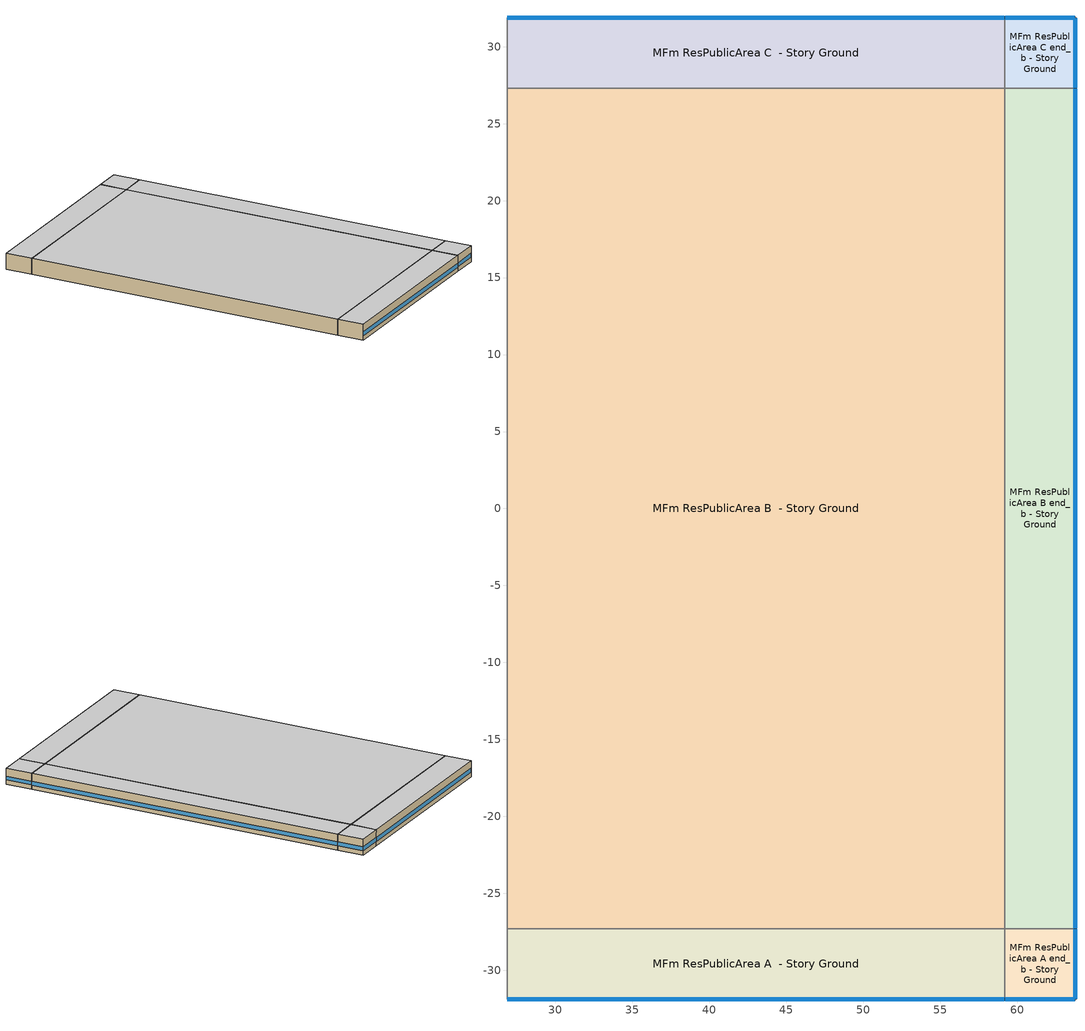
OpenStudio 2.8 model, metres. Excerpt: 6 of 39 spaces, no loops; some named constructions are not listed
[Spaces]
MFm ResPublicArea A  - Story Ground
 floor ground (DEER Carpeted 6in Slab Floor): 26.86,-31.88 26.86,-27.3 59.18,-27.3 59.18,-31.88 z0
 wall outside (DEER Insulated Steel Framed Exterior Wall R-6.97): 26.86,-31.88 59.18,-31.88 z0:2.74
 wall to MFm ResLiving A  - Story Ground: 26.86,-27.3 26.86,-31.88 z0:2.74
 wall to MFm ResPublicArea B  - Story Ground: 59.18,-27.3 26.86,-27.3 z0:2.74
 wall to MFm ResPublicArea A end_b - Story Ground: 59.18,-31.88 59.18,-27.3 z0:2.74
 window (DEER Metal Framed Window U-1.23 SHGC 0.82 1): 26.88,-31.88 59.16,-31.88 z0.76:1.42
 ceiling to MFm ResLiving A  - Story Mid: 59.18,-31.88 59.18,-27.3 26.86,-27.3 26.86,-31.88 z2.74
MFm ResPublicArea B  - Story Ground
 floor ground (DEER Carpeted 6in Slab Floor): 26.86,-27.3 26.86,27.3 59.18,27.3 59.18,-27.3 z0
 wall to MFm ResLiving B  - Story Ground: 26.86,27.3 26.86,-27.3 z0:2.74
 wall to MFm ResPublicArea C  - Story Ground: 59.18,27.3 26.86,27.3 z0:2.74
 wall to MFm ResPublicArea B end_b - Story Ground: 59.18,-27.3 59.18,27.3 z0:2.74
 ceiling to MFm ResLiving B  - Story Mid: 59.18,-27.3 59.18,27.3 26.86,27.3 26.86,-27.3 z2.74
MFm ResPublicArea C  - Story Ground
 floor ground (DEER Carpeted 6in Slab Floor): 26.86,27.3 26.86,31.88 59.18,31.88 59.18,27.3 z0
 wall outside (DEER Insulated Steel Framed Exterior Wall R-6.97): 59.18,31.88 26.86,31.88 z0:2.74
 wall to MFm ResLiving C  - Story Ground: 26.86,31.88 26.86,27.3 z0:2.74
 wall to MFm ResPublicArea C end_b - Story Ground: 59.18,27.3 59.18,31.88 z0:2.74
 window (DEER Metal Framed Window U-1.23 SHGC 0.82 1): 59.16,31.88 26.88,31.88 z0.76:1.42
 ceiling to MFm ResLiving C  - Story Mid: 59.18,27.3 59.18,31.88 26.86,31.88 26.86,27.3 z2.74
MFm ResPublicArea A end_b - Story Ground
 floor ground (DEER Carpeted 6in Slab Floor): 59.18,-31.88 59.18,-27.3 63.75,-27.3 63.75,-31.88 z0
 wall outside (DEER Insulated Steel Framed Exterior Wall R-6.97): 59.18,-31.88 63.75,-31.88 63.75,-27.3 z0:2.74
 wall to MFm ResPublicArea B end_b - Story Ground: 63.75,-27.3 59.18,-27.3 z0:2.74
 window (DEER Metal Framed Window U-1.23 SHGC 0.82 1): 63.75,-31.85 63.75,-27.33 / 59.21,-31.88 63.73,-31.88 z0.76:1.43
 ceiling to MFm ResLiving A end_b - Story Mid: 63.75,-31.88 63.75,-27.3 59.18,-27.3 59.18,-31.88 z2.74
MFm ResPublicArea B end_b - Story Ground
 floor ground (DEER Carpeted 6in Slab Floor): 59.18,-27.3 59.18,27.3 63.75,27.3 63.75,-27.3 z0
 wall outside (DEER Insulated Steel Framed Exterior Wall R-6.97): 63.75,-27.3 63.75,27.3 z0:2.74
 wall to MFm ResPublicArea C end_b - Story Ground: 63.75,27.3 59.18,27.3 z0:2.74
 window (DEER Metal Framed Window U-1.23 SHGC 0.82 1): 63.75,-27.28 63.75,27.28 z0.76:1.42
 ceiling to MFm ResLiving B end_b - Story Mid: 63.75,-27.3 63.75,27.3 59.18,27.3 59.18,-27.3 z2.74
MFm ResPublicArea C end_b - Story Ground
 floor ground (DEER Carpeted 6in Slab Floor): 59.18,27.3 59.18,31.88 63.75,31.88 63.75,27.3 z0
 wall outside (DEER Insulated Steel Framed Exterior Wall R-6.97): 63.75,27.3 63.75,31.88 59.18,31.88 z0:2.74
 window (DEER Metal Framed Window U-1.23 SHGC 0.82 1): 63.73,31.88 59.21,31.88 / 63.75,27.33 63.75,31.85 z0.76:1.43
 ceiling to MFm ResLiving C end_b - Story Mid: 63.75,27.3 63.75,31.88 59.18,31.88 59.18,27.3 z2.74
[Schedule:Ruleset]
Name | Default Day Schedule | Summer Design Day Schedule | Winter Design Day Schedule
D_MFm_MFPub_Occup_Yr | D_MFm_MFPub_Occup_Yr Default | D_MFm_MFPub_Occup_Yr Summer Design Day | D_MFm_MFPub_Occup_Yr Winter Design Day
D_MFm_MFPub_ILit_Yr | D_MFm_MFPub_ILit_Yr Default | D_MFm_MFPub_ILit_Yr Summer Design Day | D_MFm_MFPub_ILit_Yr Winter Design Day
[Schedule:Day]
D_MFm_MFPub_Occup_Yr Default; D_MFm_MFPub_Occup_Yr Default|Wkdy Day; D_MFm_MFPub_Occup_Yr Default|Wkdy Day 1; D_MFm_MFPub_Occup_Yr Default|Wkdy Day 2; D_MFm_MFPub_Occup_Yr Default|Wkdy Day 3; D_MFm_MFPub_Occup_Yr Default|Wkdy Day 4; D_MFm_MFPub_Occup_Yr Default|Wkdy Day 5; D_MFm_MFPub_Occup_Yr Default|Wkdy Day 7; D_MFm_MFPub_Occup_Yr Default|Wkdy Day 8; D_MFm_MFPub_Occup_Yr Default|Wkdy Day 9; D_MFm_MFPub_Occup_Yr Default|Wkdy Day 10; D_MFm_MFPub_Occup_Yr Default|Wkdy Day 11: Yes, 8, 15, 0.33, 8, 30, 0.371875, 8, 45, 0.41375, 9, 0, 0.455625, 9, 15, 0.4975, 9, 30, 0.539375, 9, 45, 0.58125, 10, 0, 0.623125, 10, 15, 0.665, 10, 30, 0.706875, 10, 45, 0.74875, 11, 0, 0.790625, 11, 15, 0.8325, 11, 30, 0.874375, 11, 45, 0.91625, 12, 0, 0.958125, 12, 15, 1, 12, 30, 0.875, 12, 45, 0.75, 13, 0, 0.625, 13, 15, 0.5, 13, 30, 0.375, 13, 45, 0.25, 14, 0, 0.125, 14, 15, 0, 18, 45, 0, 19, 0, 0.125, 19, 15, 0.25, 19, 30, 0.375, 19, 45, 0.5, 20, 0, 0.4575, 20, 15, 0.415, 20, 30, 0.3725, 20, 45, 0.33, 24, 0, 0.33
D_MFm_MFPub_Occup_Yr Summer Design Day; D_MFm_MFPub_ILit_Yr Summer Design Day; D_MFm_MFPub_Plugs_Yr Summer Design Day: 24, 0, 1
D_MFm_MFPub_Occup_Yr Wknd Day; D_MFm_MFPub_Occup_Yr Wknd Day 1; D_MFm_MFPub_Occup_Yr Wknd Day 2; D_MFm_MFPub_Occup_Yr Wknd Day 3; D_MFm_MFPub_Occup_Yr Wknd Day 4; D_MFm_MFPub_Occup_Yr Wknd Day 5; D_MFm_MFPub_Occup_Yr Wknd Day 6; D_MFm_MFPub_Occup_Yr Wknd Day 7; D_MFm_MFPub_Occup_Yr Wknd Day 8; D_MFm_MFPub_Occup_Yr Wknd Day 9; D_MFm_MFPub_Occup_Yr Wknd Day 10; D_MFm_MFPub_Occup_Yr Wknd Day 11: Yes, 7, 15, 0.67, 7, 30, 0.690625, 7, 45, 0.71125, 8, 0, 0.731875, 8, 15, 0.7525, 8, 30, 0.773125, 8, 45, 0.79375, 9, 0, 0.814375, 9, 15, 0.835, 9, 30, 0.855625, 9, 45, 0.87625, 10, 0, 0.896875, 10, 15, 0.9175, 10, 30, 0.938125, 10, 45, 0.95875, 11, 0, 0.979375, 11, 15, 1, 12, 15, 1, 12, 30, 0.875, 12, 45, 0.75, 13, 0, 0.625, 13, 15, 0.5, 13, 30, 0.375, 13, 45, 0.25, 14, 0, 0.125, 14, 15, 0, 19, 45, 0, 20, 0, 0.125, 20, 15, 0.25, 20, 30, 0.375, 20, 45, 0.5, 21, 0, 0.5425, 21, 15, 0.585, 21, 30, 0.6275, 21, 45, 0.67, 24, 0, 0.67
D_MFm_MFPub_Occup_Yr Winter Design Day; D_MFm_MFPub_ILit_Yr Winter Design Day; D_MFm_MFPub_Plugs_Yr Winter Design Day: 24, 0, 0
DEER Activity 147W/person Default: Yes, 14, 45, 147, 24, 0, 147
DEER Activity 147W/person Winter Design Day; DEER Activity 147W/person Summer Design Day: 24, 0, 147
D_MFm_MFPub_ILit_Yr Default; D_MFm_MFPub_ILit_Yr Default|Wkdy Day 5; D_MFm_MFPub_ILit_Yr Default|Wkdy Day 7; D_MFm_MFPub_ILit_Yr Default|Wkdy Day 8: Yes, 0, 15, 0.7116, 0, 30, 0.711595, 0, 45, 0.71159, 1, 0, 0.711585, 1, 15, 0.71158, 1, 30, 0.711575, 1, 45, 0.71157, 2, 0, 0.711565, 2, 15, 0.71156, 2, 30, 0.711555, 2, 45, 0.71155, 3, 0, 0.711545, 3, 15, 0.71154, 3, 30, 0.711535, 3, 45, 0.71153, 4, 0, 0.711525, 4, 15, 0.71152, 4, 30, 0.711515, 4, 45, 0.71151, 5, 0, 0.711505, 5, 15, 0.7115, 5, 30, 0.711562, 5, 45, 0.711625, 6, 0, 0.711688, 6, 15, 0.71175, 6, 30, 0.711812, 6, 45, 0.711875, 7, 0, 0.711938, 7, 15, 0.712, 7, 45, 0.712, 8, 0, 0.71195, 8, 15, 0.7119, 8, 30, 0.71185, 8, 45, 0.7118, 9, 0, 0.71185, 9, 15, 0.7119, 9, 30, 0.71195, 9, 45, 0.712, 10, 0, 0.712525, 10, 15, 0.71305, 10, 30, 0.713575, 10, 45, 0.7141, 11, 0, 0.715525, 11, 15, 0.71695, 11, 30, 0.718375, 11, 45, 0.7198, 12, 0, 0.721433, 12, 15, 0.723067, 12, 30, 0.7247, 12, 45, 0.722433, 13, 0, 0.720767, 13, 15, 0.7191, 13, 30, 0.717425, 13, 45, 0.71575, 14, 0, 0.714075, 14, 15, 0.7124, 14, 30, 0.7113, 14, 45, 0.7102, 15, 0, 0.7091, 15, 15, 0.708, 15, 30, 0.707425, 15, 45, 0.70685, 16, 0, 0.706275, 16, 15, 0.7057, 16, 30, 0.705375, 16, 45, 0.70505, 17, 0, 0.704725, 17, 15, 0.7044, 17, 30, 0.704233, 17, 45, 0.704067, 18, 0, 0.7039, 18, 15, 0.703867, 18, 30, 0.704133, 18, 45, 0.7044, 19, 0, 0.704775, 19, 15, 0.70515, 19, 30, 0.705525, 19, 45, 0.7059, 20, 0, 0.70635, 20, 15, 0.7068, 20, 30, 0.70725, 20, 45, 0.7077, 21, 0, 0.70815, 21, 15, 0.7086, 21, 30, 0.70905, 21, 45, 0.7095, 22, 0, 0.70985, 22, 15, 0.7102, 22, 30, 0.71055, 22, 45, 0.7109, 23, 0, 0.711075, 23, 15, 0.71125, 23, 30, 0.711425, 23, 45, 0.7116, 24, 0, 0.7116
D_MFm_MFPub_ILit_Yr Default|Wkdy Day; D_MFm_MFPub_ILit_Yr Default|Wkdy Day 1; D_MFm_MFPub_ILit_Yr Default|Wkdy Day 2; D_MFm_MFPub_ILit_Yr Default|Wkdy Day 11: Yes, 0, 15, 0.7138, 0, 30, 0.71385, 0, 45, 0.7139, 4, 45, 0.7139, 5, 0, 0.71395, 5, 15, 0.714, 5, 30, 0.71405, 5, 45, 0.7141, 6, 0, 0.7142, 6, 15, 0.7143, 6, 30, 0.7144, 6, 45, 0.7145, 7, 0, 0.714425, 7, 15, 0.71435, 7, 30, 0.714275, 7, 45, 0.7142, 8, 0, 0.714125, 8, 15, 0.71405, 8, 30, 0.713975, 8, 45, 0.7139, 9, 0, 0.71405, 9, 15, 0.7142, 9, 30, 0.71435, 9, 45, 0.7145, 10, 0, 0.71565, 10, 15, 0.7168, 10, 30, 0.71795, 10, 45, 0.7191, 11, 0, 0.72105, 11, 15, 0.723, 11, 30, 0.72495, 11, 45, 0.7269, 12, 0, 0.728267, 12, 15, 0.729633, 12, 30, 0.731, 12, 45, 0.727033, 13, 0, 0.725167, 13, 15, 0.7233, 13, 30, 0.72155, 13, 45, 0.7198, 14, 0, 0.71805, 14, 15, 0.7163, 14, 30, 0.71495, 14, 45, 0.7136, 15, 0, 0.71225, 15, 15, 0.7109, 15, 30, 0.710025, 15, 45, 0.70915, 16, 0, 0.708275, 16, 15, 0.7074, 16, 30, 0.706975, 16, 45, 0.70655, 17, 0, 0.706125, 17, 15, 0.7057, 17, 30, 0.7055, 17, 45, 0.7053, 18, 0, 0.7051, 18, 15, 0.704933, 18, 30, 0.705167, 18, 45, 0.7054, 19, 0, 0.70575, 19, 15, 0.7061, 19, 30, 0.70645, 19, 45, 0.7068, 20, 0, 0.707325, 20, 15, 0.70785, 20, 30, 0.708375, 20, 45, 0.7089, 21, 0, 0.709375, 21, 15, 0.70985, 21, 30, 0.710325, 21, 45, 0.7108, 22, 0, 0.71125, 22, 15, 0.7117, 22, 30, 0.71215, 22, 45, 0.7126, 23, 0, 0.712875, 23, 15, 0.71315, 23, 30, 0.713425, 23, 45, 0.7137, 24, 0, 0.71375
D_MFm_MFPub_ILit_Yr Default|Wkdy Day 3; D_MFm_MFPub_ILit_Yr Default|Wkdy Day 4; D_MFm_MFPub_ILit_Yr Default|Wkdy Day 9; D_MFm_MFPub_ILit_Yr Default|Wkdy Day 10: Yes, 4, 45, 0.7126, 5, 0, 0.712625, 5, 15, 0.71265, 5, 30, 0.712675, 5, 45, 0.7127, 6, 0, 0.712825, 6, 15, 0.71295, 6, 30, 0.713075, 6, 45, 0.7132, 7, 0, 0.71315, 7, 15, 0.7131, 7, 30, 0.71305, 7, 45, 0.713, 8, 0, 0.712925, 8, 15, 0.71285, 8, 30, 0.712775, 8, 45, 0.7127, 9, 0, 0.712825, 9, 15, 0.71295, 9, 30, 0.713075, 9, 45, 0.7132, 10, 0, 0.714225, 10, 15, 0.71525, 10, 30, 0.716275, 10, 45, 0.7173, 11, 0, 0.7191, 11, 15, 0.7209, 11, 30, 0.7227, 11, 45, 0.7245, 12, 0, 0.725867, 12, 15, 0.727233, 12, 30, 0.7286, 12, 45, 0.7249, 13, 0, 0.7231, 13, 15, 0.7213, 13, 30, 0.719575, 13, 45, 0.71785, 14, 0, 0.716125, 14, 15, 0.7144, 14, 30, 0.713175, 14, 45, 0.71195, 15, 0, 0.710725, 15, 15, 0.7095, 15, 30, 0.70875, 15, 45, 0.708, 16, 0, 0.70725, 16, 15, 0.7065, 16, 30, 0.7061, 16, 45, 0.7057, 17, 0, 0.7053, 17, 15, 0.7049, 17, 30, 0.704733, 17, 45, 0.704567, 18, 0, 0.7044, 18, 15, 0.704467, 18, 30, 0.704733, 18, 45, 0.705, 19, 0, 0.705425, 19, 15, 0.70585, 19, 30, 0.706275, 19, 45, 0.7067, 20, 0, 0.70725, 20, 15, 0.7078, 20, 30, 0.70835, 20, 45, 0.7089, 21, 0, 0.709325, 21, 15, 0.70975, 21, 30, 0.710175, 21, 45, 0.7106, 22, 0, 0.710925, 22, 15, 0.71125, 22, 30, 0.711575, 22, 45, 0.7119, 23, 0, 0.712075, 23, 15, 0.71225, 23, 30, 0.712425, 23, 45, 0.7126, 24, 0, 0.7126
D_MFm_MFPub_ILit_Yr Wknd Day; D_MFm_MFPub_ILit_Yr Wknd Day 1; D_MFm_MFPub_ILit_Yr Wknd Day 2; D_MFm_MFPub_ILit_Yr Wknd Day 11: Yes, 0, 15, 0.7112, 0, 30, 0.71125, 0, 45, 0.7113, 4, 45, 0.7113, 5, 0, 0.71135, 5, 15, 0.7114, 5, 30, 0.71145, 5, 45, 0.7115, 6, 0, 0.71155, 6, 15, 0.7116, 6, 30, 0.71165, 6, 45, 0.7117, 7, 0, 0.71165, 7, 15, 0.7116, 7, 30, 0.71155, 7, 45, 0.7115, 8, 45, 0.7115, 9, 0, 0.7118, 9, 15, 0.7121, 9, 30, 0.7124, 9, 45, 0.7127, 10, 0, 0.714, 10, 15, 0.7153, 10, 30, 0.7166, 10, 45, 0.7179, 11, 0, 0.72005, 11, 15, 0.7222, 11, 30, 0.72435, 11, 45, 0.7265, 12, 0, 0.727967, 12, 15, 0.729433, 12, 30, 0.7309, 12, 45, 0.7265, 13, 0, 0.7245, 13, 15, 0.7225, 13, 30, 0.720625, 13, 45, 0.71875, 14, 0, 0.716875, 14, 15, 0.715, 14, 30, 0.713475, 14, 45, 0.71195, 15, 0, 0.710425, 15, 15, 0.7089, 15, 30, 0.708125, 15, 45, 0.70735, 16, 0, 0.706575, 16, 15, 0.7058, 16, 30, 0.705475, 16, 45, 0.70515, 17, 0, 0.704825, 17, 15, 0.7045, 17, 30, 0.704433, 17, 45, 0.704367, 18, 0, 0.7043, 18, 15, 0.705333, 18, 30, 0.705867, 18, 45, 0.7064, 19, 0, 0.70695, 19, 15, 0.7075, 19, 30, 0.70805, 19, 45, 0.7086, 20, 0, 0.708825, 20, 15, 0.70905, 20, 30, 0.709275, 20, 45, 0.7095, 21, 0, 0.7096, 21, 15, 0.7097, 21, 30, 0.7098, 21, 45, 0.7099, 22, 0, 0.71, 22, 15, 0.7101, 22, 30, 0.7102, 22, 45, 0.7103, 23, 0, 0.7105, 23, 15, 0.7107, 23, 30, 0.7109, 23, 45, 0.7111, 24, 0, 0.71115
D_MFm_MFPub_ILit_Yr Wknd Day 3; D_MFm_MFPub_ILit_Yr Wknd Day 4; D_MFm_MFPub_ILit_Yr Wknd Day 9; D_MFm_MFPub_ILit_Yr Wknd Day 10: Yes, 0, 15, 0.71055, 0, 30, 0.710575, 0, 45, 0.7106, 4, 45, 0.7106, 5, 0, 0.71065, 5, 15, 0.7107, 5, 30, 0.71075, 5, 45, 0.7108, 6, 0, 0.710875, 6, 15, 0.71095, 6, 30, 0.711025, 6, 45, 0.7111, 8, 45, 0.7111, 9, 0, 0.71135, 9, 15, 0.7116, 9, 30, 0.71185, 9, 45, 0.7121, 10, 0, 0.713375, 10, 15, 0.71465, 10, 30, 0.715925, 10, 45, 0.7172, 11, 0, 0.719125, 11, 15, 0.72105, 11, 30, 0.722975, 11, 45, 0.7249, 12, 0, 0.726467, 12, 15, 0.728033, 12, 30, 0.7296, 12, 45, 0.725267, 13, 0, 0.723133, 13, 15, 0.721, 13, 30, 0.7191, 13, 45, 0.7172, 14, 0, 0.7153, 14, 15, 0.7134, 14, 30, 0.712, 14, 45, 0.7106, 15, 0, 0.7092, 15, 15, 0.7078, 15, 30, 0.707175, 15, 45, 0.70655, 16, 0, 0.705925, 16, 15, 0.7053, 16, 30, 0.705025, 16, 45, 0.70475, 17, 0, 0.704475, 17, 15, 0.7042, 17, 30, 0.704167, 17, 45, 0.704133, 18, 0, 0.7041, 18, 15, 0.7052, 18, 30, 0.7059, 18, 45, 0.7066, 19, 0, 0.707175, 19, 15, 0.70775, 19, 30, 0.708325, 19, 45, 0.7089, 20, 0, 0.7091, 20, 15, 0.7093, 20, 30, 0.7095, 20, 45, 0.7097, 21, 45, 0.7097, 22, 0, 0.709775, 22, 15, 0.70985, 22, 30, 0.709925, 22, 45, 0.71, 23, 0, 0.710125, 23, 15, 0.71025, 23, 30, 0.710375, 23, 45, 0.7105, 24, 0, 0.710525
D_MFm_MFPub_ILit_Yr Wknd Day 5; D_MFm_MFPub_ILit_Yr Wknd Day 6; D_MFm_MFPub_ILit_Yr Wknd Day 7; D_MFm_MFPub_ILit_Yr Wknd Day 8: Yes, 0, 15, 0.7102, 0, 30, 0.71015, 0, 45, 0.7101, 1, 0, 0.710094, 1, 15, 0.710087, 1, 30, 0.710081, 1, 45, 0.710075, 2, 0, 0.710069, 2, 15, 0.710063, 2, 30, 0.710056, 2, 45, 0.71005, 3, 0, 0.710044, 3, 15, 0.710037, 3, 30, 0.710031, 3, 45, 0.710025, 4, 0, 0.710019, 4, 15, 0.710013, 4, 30, 0.710006, 4, 45, 0.71, 5, 0, 0.710025, 5, 15, 0.71005, 5, 30, 0.710075, 5, 45, 0.7101, 6, 0, 0.710275, 6, 15, 0.71045, 6, 30, 0.710625, 6, 45, 0.7108, 8, 45, 0.7108, 9, 0, 0.71095, 9, 15, 0.7111, 9, 30, 0.71125, 9, 45, 0.7114, 10, 0, 0.712075, 10, 15, 0.71275, 10, 30, 0.713425, 10, 45, 0.7141, 11, 0, 0.71575, 11, 15, 0.7174, 11, 30, 0.71905, 11, 45, 0.7207, 12, 0, 0.722433, 12, 15, 0.724167, 12, 30, 0.7259, 12, 45, 0.722767, 13, 0, 0.720833, 13, 15, 0.7189, 13, 30, 0.717175, 13, 45, 0.71545, 14, 0, 0.713725, 14, 15, 0.712, 14, 30, 0.710775, 14, 45, 0.70955, 15, 0, 0.708325, 15, 15, 0.7071, 15, 30, 0.70655, 15, 45, 0.706, 16, 0, 0.70545, 16, 15, 0.7049, 16, 30, 0.704625, 16, 45, 0.70435, 17, 0, 0.704075, 17, 15, 0.7038, 17, 30, 0.703767, 17, 45, 0.703733, 18, 0, 0.7037, 18, 15, 0.7047, 18, 30, 0.7053, 18, 45, 0.7059, 19, 0, 0.706475, 19, 15, 0.70705, 19, 30, 0.707625, 19, 45, 0.7082, 20, 0, 0.708275, 20, 15, 0.70835, 20, 30, 0.708425, 20, 45, 0.7085, 21, 0, 0.7086, 21, 15, 0.7087, 21, 30, 0.7088, 21, 45, 0.7089, 22, 0, 0.709075, 22, 15, 0.70925, 22, 30, 0.709425, 22, 45, 0.7096, 23, 0, 0.709775, 23, 15, 0.70995, 23, 30, 0.710125, 23, 45, 0.7103, 24, 0, 0.71025
D_MFm_MFPub_Plugs_Yr Default: Yes, 0, 45, 0.033, 1, 0, 0.0329375, 1, 15, 0.032875, 1, 30, 0.0328125, 1, 45, 0.03275, 2, 0, 0.0326875, 2, 15, 0.032625, 2, 30, 0.0325625, 2, 45, 0.0325, 3, 0, 0.0324375, 3, 15, 0.032375, 3, 30, 0.0323125, 3, 45, 0.03225, 4, 0, 0.0321875, 4, 15, 0.032125, 4, 30, 0.0320625, 4, 45, 0.032, 5, 0, 0.03225, 5, 15, 0.0325, 5, 30, 0.03275, 5, 45, 0.033, 6, 0, 0.0335, 6, 15, 0.034, 6, 30, 0.0345, 6, 45, 0.035, 7, 0, 0.0355, 7, 15, 0.036, 7, 30, 0.0365, 7, 45, 0.037, 8, 0, 0.03875, 8, 15, 0.0405, 8, 30, 0.04225, 8, 45, 0.044, 9, 0, 0.04625, 9, 15, 0.0485, 9, 30, 0.05075, 9, 45, 0.053, 10, 0, 0.05425, 10, 15, 0.0555, 10, 30, 0.05675, 10, 45, 0.058, 11, 0, 0.0585, 11, 15, 0.059, 11, 30, 0.0595, 11, 45, 0.06, 12, 0, 0.0606667, 12, 15, 0.0613333, 12, 30, 0.062, 12, 45, 0.0573333, 13, 0, 0.0546667, 13, 15, 0.052, 13, 30, 0.05025, 13, 45, 0.0485, 14, 0, 0.04675, 14, 15, 0.045, 14, 30, 0.043, 14, 45, 0.041, 15, 0, 0.039, 15, 15, 0.037, 15, 30, 0.0365, 15, 45, 0.036, 16, 0, 0.0355, 16, 15, 0.035, 16, 30, 0.03475, 16, 45, 0.0345, 17, 0, 0.03425, 17, 15, 0.034, 18, 0, 0.034, 18, 15, 0.0333333, 18, 30, 0.0346667, 18, 45, 0.036, 19, 0, 0.0375, 19, 15, 0.039, 19, 30, 0.0405, 19, 45, 0.042, 20, 0, 0.0425, 20, 15, 0.043, 20, 30, 0.0435, 20, 45, 0.044, 21, 0, 0.04225, 21, 15, 0.0405, 21, 30, 0.03875, 21, 45, 0.037, 22, 0, 0.03575, 22, 15, 0.0345, 22, 30, 0.03325, 22, 45, 0.032, 23, 0, 0.03225, 23, 15, 0.0325, 23, 30, 0.03275, 23, 45, 0.033, 24, 0, 0.033
D_MFm_All_C_Inf_Yr Default; D_MFm_All_C_Inf_Yr Winter Design Day; D_MFm_All_C_Inf_Yr Summer Design Day: 24, 0, 0.5
39 space(s) Occ Sch Sunday 1: Yes, 6, 45, 0, 7, 0, 0.00553263, 7, 15, 0.0110653, 7, 30, 0.0165979, 7, 45, 0.0221305, 8, 0, 0.0481956, 8, 15, 0.0742608, 8, 30, 0.100326, 8, 45, 0.126391, 9, 0, 0.133522, 9, 15, 0.140652, 9, 30, 0.147783, 9, 45, 0.154914, 10, 0, 0.116185, 10, 15, 0.0774568, 10, 30, 0.0387284, 10, 45, 0, 11, 45, 0, 12, 0, 0.0191798, 12, 15, 0.0383595, 12, 30, 0.0575393, 13, 15, 0.0439649, 13, 30, 0.0329736, 13, 45, 0.0219824, 14, 0, 0.0109912, 14, 15, 0, 18, 45, 0, 19, 0, 0.00560667, 19, 15, 0.0112133, 19, 30, 0.01682, 19, 45, 0.0224267, 20, 0, 0.0639832, 20, 15, 0.10554, 20, 30, 0.147096, 20, 45, 0.188653, 21, 0, 0.156981, 21, 15, 0.125309, 21, 30, 0.0936372, 21, 45, 0.0619654, 22, 0, 0.0464741, 22, 15, 0.0309827, 22, 30, 0.0154914, 22, 45, 0, 24, 0, 0
39 space(s) Occ Sch Sunday 2; 39 space(s) Occ Sch Sunday 3: Yes, 7, 15, 0, 8, 15, 1, 9, 15, 1, 10, 15, 1, 12, 15, 0, 12, 45, 1, 13, 45, 1, 19, 15, 0, 20, 15, 1, 21, 15, 1, 22, 15, 1, 24, 0, 0
[Schedule:Rule] Date Specification Type=DateRange; Start Day=1
Name | Schedule Ruleset | Rule Order | Day Schedule | Apply Monday | Apply Tuesday | Apply Wednesday | Apply Thursday | Apply Friday | Start Month | End Month | End Day | Apply Sunday | Apply Saturday
Schedule Rule 2 | D_MFm_MFPub_Occup_Yr | 22 | D_MFm_MFPub_Occup_Yr Default|Wkdy Day | Yes | Yes | Yes | Yes | Yes | 1 | 1 | 31
Schedule Rule 3 | D_MFm_MFPub_Occup_Yr | 21 | D_MFm_MFPub_Occup_Yr Default|Wkdy Day 1 | Yes | Yes | Yes | Yes | Yes | 2 | 2 | 28
Schedule Rule 4 | D_MFm_MFPub_Occup_Yr | 20 | D_MFm_MFPub_Occup_Yr Default|Wkdy Day 2 | Yes | Yes | Yes | Yes | Yes | 3 | 3 | 31
Schedule Rule 5 | D_MFm_MFPub_Occup_Yr | 19 | D_MFm_MFPub_Occup_Yr Default|Wkdy Day 3 | Yes | Yes | Yes | Yes | Yes | 4 | 4 | 30
Schedule Rule 6 | D_MFm_MFPub_Occup_Yr | 18 | D_MFm_MFPub_Occup_Yr Default|Wkdy Day 4 | Yes | Yes | Yes | Yes | Yes | 5 | 5 | 31
Schedule Rule 7 | D_MFm_MFPub_Occup_Yr | 17 | D_MFm_MFPub_Occup_Yr Default|Wkdy Day 5 | Yes | Yes | Yes | Yes | Yes | 6 | 6 | 30
Schedule Rule 9 | D_MFm_MFPub_Occup_Yr | 16 | D_MFm_MFPub_Occup_Yr Default|Wkdy Day 7 | Yes | Yes | Yes | Yes | Yes | 8 | 8 | 31
Schedule Rule 10 | D_MFm_MFPub_Occup_Yr | 15 | D_MFm_MFPub_Occup_Yr Default|Wkdy Day 8 | Yes | Yes | Yes | Yes | Yes | 9 | 9 | 30
Schedule Rule 11 | D_MFm_MFPub_Occup_Yr | 14 | D_MFm_MFPub_Occup_Yr Default|Wkdy Day 9 | Yes | Yes | Yes | Yes | Yes | 10 | 10 | 31
Schedule Rule 12 | D_MFm_MFPub_Occup_Yr | 13 | D_MFm_MFPub_Occup_Yr Default|Wkdy Day 10 | Yes | Yes | Yes | Yes | Yes | 11 | 11 | 30
Schedule Rule 13 | D_MFm_MFPub_Occup_Yr | 12 | D_MFm_MFPub_Occup_Yr Default|Wkdy Day 11 | Yes | Yes | Yes | Yes | Yes | 12 | 12 | 31
Schedule Rule 14 | D_MFm_MFPub_Occup_Yr | 11 | D_MFm_MFPub_Occup_Yr Wknd Day |  |  |  |  |  | 1 | 1 | 31 | Yes | Yes
Schedule Rule 15 | D_MFm_MFPub_Occup_Yr | 10 | D_MFm_MFPub_Occup_Yr Wknd Day 1 |  |  |  |  |  | 2 | 2 | 28 | Yes | Yes
Schedule Rule 16 | D_MFm_MFPub_Occup_Yr | 9 | D_MFm_MFPub_Occup_Yr Wknd Day 2 |  |  |  |  |  | 3 | 3 | 31 | Yes | Yes
Schedule Rule 17 | D_MFm_MFPub_Occup_Yr | 8 | D_MFm_MFPub_Occup_Yr Wknd Day 3 |  |  |  |  |  | 4 | 4 | 30 | Yes | Yes
Schedule Rule 18 | D_MFm_MFPub_Occup_Yr | 7 | D_MFm_MFPub_Occup_Yr Wknd Day 4 |  |  |  |  |  | 5 | 5 | 31 | Yes | Yes
Schedule Rule 19 | D_MFm_MFPub_Occup_Yr | 6 | D_MFm_MFPub_Occup_Yr Wknd Day 5 |  |  |  |  |  | 6 | 6 | 30 | Yes | Yes
Schedule Rule 20 | D_MFm_MFPub_Occup_Yr | 5 | D_MFm_MFPub_Occup_Yr Wknd Day 6 |  |  |  |  |  | 7 | 7 | 31 | Yes | Yes
Schedule Rule 21 | D_MFm_MFPub_Occup_Yr | 4 | D_MFm_MFPub_Occup_Yr Wknd Day 7 |  |  |  |  |  | 8 | 8 | 31 | Yes | Yes
Schedule Rule 22 | D_MFm_MFPub_Occup_Yr | 3 | D_MFm_MFPub_Occup_Yr Wknd Day 8 |  |  |  |  |  | 9 | 9 | 30 | Yes | Yes
Schedule Rule 23 | D_MFm_MFPub_Occup_Yr | 2 | D_MFm_MFPub_Occup_Yr Wknd Day 9 |  |  |  |  |  | 10 | 10 | 31 | Yes | Yes
Schedule Rule 24 | D_MFm_MFPub_Occup_Yr | 1 | D_MFm_MFPub_Occup_Yr Wknd Day 10 |  |  |  |  |  | 11 | 11 | 30 | Yes | Yes
Schedule Rule 25 | D_MFm_MFPub_Occup_Yr | 0 | D_MFm_MFPub_Occup_Yr Wknd Day 11 |  |  |  |  |  | 12 | 12 | 31 | Yes | Yes
Schedule Rule 26 | D_MFm_MFPub_ILit_Yr | 22 | D_MFm_MFPub_ILit_Yr Default|Wkdy Day | Yes | Yes | Yes | Yes | Yes | 1 | 1 | 31
Schedule Rule 27 | D_MFm_MFPub_ILit_Yr | 21 | D_MFm_MFPub_ILit_Yr Default|Wkdy Day 1 | Yes | Yes | Yes | Yes | Yes | 2 | 2 | 28
Schedule Rule 28 | D_MFm_MFPub_ILit_Yr | 20 | D_MFm_MFPub_ILit_Yr Default|Wkdy Day 2 | Yes | Yes | Yes | Yes | Yes | 3 | 3 | 31
Schedule Rule 29 | D_MFm_MFPub_ILit_Yr | 19 | D_MFm_MFPub_ILit_Yr Default|Wkdy Day 3 | Yes | Yes | Yes | Yes | Yes | 4 | 4 | 30
Schedule Rule 30 | D_MFm_MFPub_ILit_Yr | 18 | D_MFm_MFPub_ILit_Yr Default|Wkdy Day 4 | Yes | Yes | Yes | Yes | Yes | 5 | 5 | 31
Schedule Rule 31 | D_MFm_MFPub_ILit_Yr | 17 | D_MFm_MFPub_ILit_Yr Default|Wkdy Day 5 | Yes | Yes | Yes | Yes | Yes | 6 | 6 | 30
Schedule Rule 33 | D_MFm_MFPub_ILit_Yr | 16 | D_MFm_MFPub_ILit_Yr Default|Wkdy Day 7 | Yes | Yes | Yes | Yes | Yes | 8 | 8 | 31
Schedule Rule 34 | D_MFm_MFPub_ILit_Yr | 15 | D_MFm_MFPub_ILit_Yr Default|Wkdy Day 8 | Yes | Yes | Yes | Yes | Yes | 9 | 9 | 30
Schedule Rule 35 | D_MFm_MFPub_ILit_Yr | 14 | D_MFm_MFPub_ILit_Yr Default|Wkdy Day 9 | Yes | Yes | Yes | Yes | Yes | 10 | 10 | 31
Schedule Rule 36 | D_MFm_MFPub_ILit_Yr | 13 | D_MFm_MFPub_ILit_Yr Default|Wkdy Day 10 | Yes | Yes | Yes | Yes | Yes | 11 | 11 | 30
Schedule Rule 37 | D_MFm_MFPub_ILit_Yr | 12 | D_MFm_MFPub_ILit_Yr Default|Wkdy Day 11 | Yes | Yes | Yes | Yes | Yes | 12 | 12 | 31
Schedule Rule 38 | D_MFm_MFPub_ILit_Yr | 11 | D_MFm_MFPub_ILit_Yr Wknd Day |  |  |  |  |  | 1 | 1 | 31 | Yes | Yes
Schedule Rule 39 | D_MFm_MFPub_ILit_Yr | 10 | D_MFm_MFPub_ILit_Yr Wknd Day 1 |  |  |  |  |  | 2 | 2 | 28 | Yes | Yes
Schedule Rule 40 | D_MFm_MFPub_ILit_Yr | 9 | D_MFm_MFPub_ILit_Yr Wknd Day 2 |  |  |  |  |  | 3 | 3 | 31 | Yes | Yes
Schedule Rule 41 | D_MFm_MFPub_ILit_Yr | 8 | D_MFm_MFPub_ILit_Yr Wknd Day 3 |  |  |  |  |  | 4 | 4 | 30 | Yes | Yes
Schedule Rule 42 | D_MFm_MFPub_ILit_Yr | 7 | D_MFm_MFPub_ILit_Yr Wknd Day 4 |  |  |  |  |  | 5 | 5 | 31 | Yes | Yes
Schedule Rule 43 | D_MFm_MFPub_ILit_Yr | 6 | D_MFm_MFPub_ILit_Yr Wknd Day 5 |  |  |  |  |  | 6 | 6 | 30 | Yes | Yes
Schedule Rule 44 | D_MFm_MFPub_ILit_Yr | 5 | D_MFm_MFPub_ILit_Yr Wknd Day 6 |  |  |  |  |  | 7 | 7 | 31 | Yes | Yes
Schedule Rule 45 | D_MFm_MFPub_ILit_Yr | 4 | D_MFm_MFPub_ILit_Yr Wknd Day 7 |  |  |  |  |  | 8 | 8 | 31 | Yes | Yes
Schedule Rule 46 | D_MFm_MFPub_ILit_Yr | 3 | D_MFm_MFPub_ILit_Yr Wknd Day 8 |  |  |  |  |  | 9 | 9 | 30 | Yes | Yes
Schedule Rule 47 | D_MFm_MFPub_ILit_Yr | 2 | D_MFm_MFPub_ILit_Yr Wknd Day 9 |  |  |  |  |  | 10 | 10 | 31 | Yes | Yes
Schedule Rule 48 | D_MFm_MFPub_ILit_Yr | 1 | D_MFm_MFPub_ILit_Yr Wknd Day 10 |  |  |  |  |  | 11 | 11 | 30 | Yes | Yes
Schedule Rule 49 | D_MFm_MFPub_ILit_Yr | 0 | D_MFm_MFPub_ILit_Yr Wknd Day 11 |  |  |  |  |  | 12 | 12 | 31 | Yes | Yes
